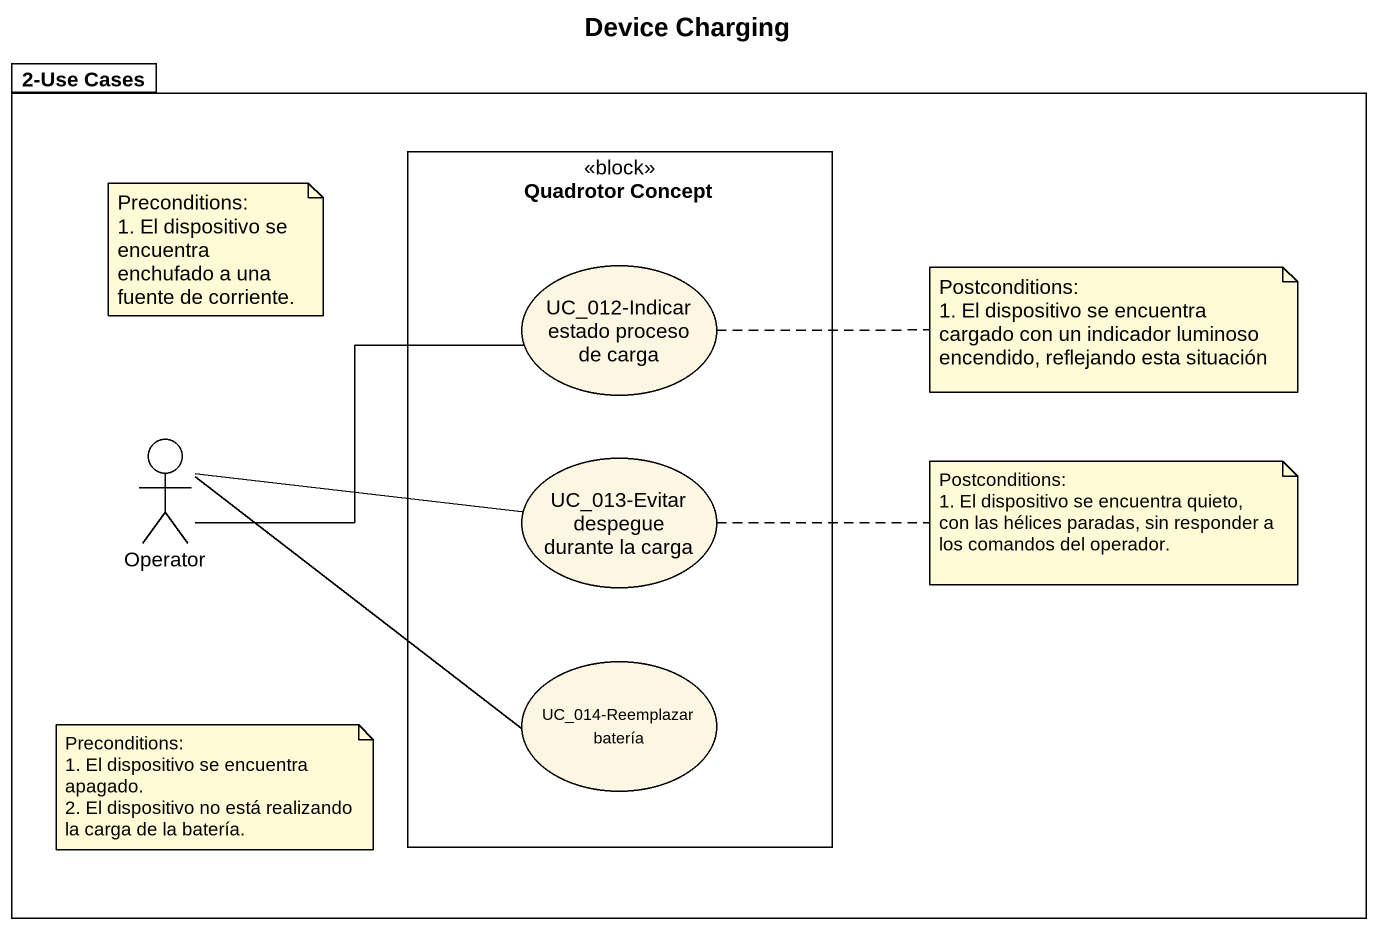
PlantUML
@startuml
title Device Charging
package "2-Use Cases" as p2_Use_Cases {
  rectangle "Quadrotor Concept" as Quadrotor_Concept <<block>> {
    usecase "UC_012-Indicar estado proceso de carga" as UC_012_Indicar_estado
    usecase "UC_013-Evitar despegue durante la carga" as UC_013_Evitar_despegue
    usecase "UC_014-Reemplazar batería" as UC_014_Reemplazar_batería
  }
  actor Operator
}
UC_012_Indicar_estado -left- Operator
Operator -right- UC_013_Evitar_despegue
Operator -right- UC_014_Reemplazar_batería
note as N1
  Preconditions:
  1. El dispositivo se encuentra enchufado a una fuente de corriente.
end note
note right of UC_012_Indicar_estado
  Postconditions:
  1. El dispositivo se encuentra cargado con un indicador luminoso encendido, reflejando esta situación
end note
note right of UC_013_Evitar_despegue
  Postconditions:
  1. El dispositivo se encuentra quieto, con las hélices paradas, sin responder a los comandos del operador.
end note
note as N4
  Preconditions:
  1. El dispositivo se encuentra apagado.
  2. El dispositivo no está realizando la carga de la batería.
end note
@enduml
